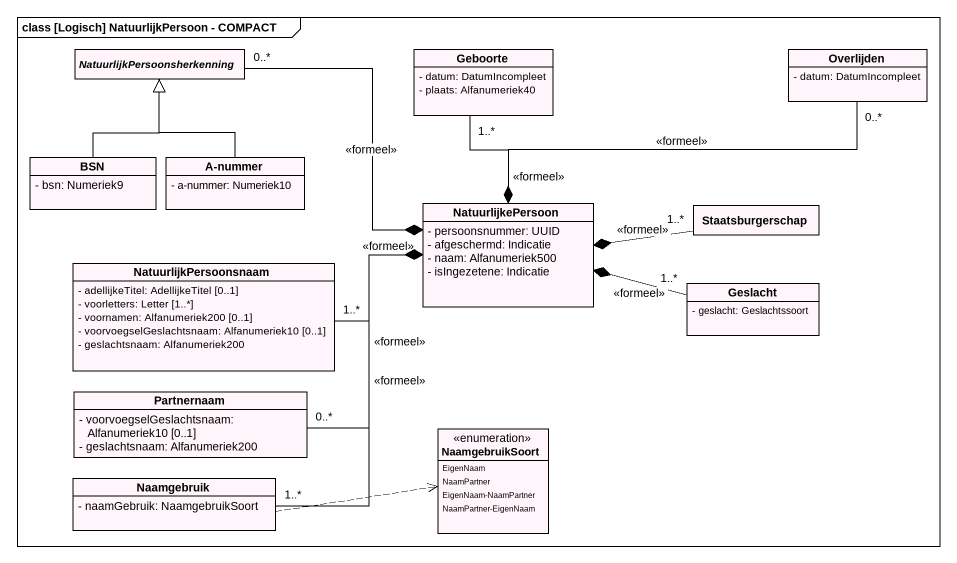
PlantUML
@startuml
mainframe class [Logisch] NatuurlijkPersoon - COMPACT
hide circle
hide empty members
skinparam classAttributeIconSize 0
abstract class NatuurlijkPersoonsherkenning #FFF5FA
class Geboorte #FFF5FA {
  - datum: DatumIncompleet
  - plaats: Alfanumeriek40
}
class Overlijden #FFF5FA {
  - datum: DatumIncompleet
}
class BSN #FFF5FA {
  - bsn: Numeriek9
}
class "A-nummer" as A_nummer #FFF5FA {
  - a-nummer: Numeriek10
}
class NatuurlijkePersoon #FFF5FA {
  - persoonsnummer: UUID
  - afgeschermd: Indicatie
  - naam: Alfanumeriek500
  - isIngezetene: Indicatie
}
class Staatsburgerschap #FFF5FA
class NatuurlijkPersoonsnaam #FFF5FA {
  - adellijkeTitel: AdellijkeTitel [0..1]
  - voorletters: Letter [1..*]
  - voornamen: Alfanumeriek200 [0..1]
  - voorvoegselGeslachtsnaam: Alfanumeriek10 [0..1]
  - geslachtsnaam: Alfanumeriek200
}
class Geslacht #FFF5FA {
  - geslacht: Geslachtssoort
}
class Partnernaam #FFF5FA {
  - voorvoegselGeslachtsnaam: Alfanumeriek10 [0..1]
  - geslachtsnaam: Alfanumeriek200
}
enum NaamgebruikSoort #FFF5FA {
  EigenNaam
  NaamPartner
  EigenNaam-NaamPartner
  NaamPartner-EigenNaam
}
class Naamgebruik #FFF5FA {
  - naamGebruik: NaamgebruikSoort
}
NatuurlijkPersoonsherkenning "0..*" -right-* NatuurlijkePersoon : <<formeel>>
Geboorte "1..*" --* NatuurlijkePersoon : <<formeel>>
Overlijden "0..*" -left-* NatuurlijkePersoon : <<formeel>>
BSN -up-|> NatuurlijkPersoonsherkenning
A_nummer -up-|> NatuurlijkPersoonsherkenning
Staatsburgerschap "1..*" -left-* NatuurlijkePersoon : <<formeel>>
NatuurlijkPersoonsnaam "1..*" -right-* NatuurlijkePersoon : <<formeel>>
Geslacht "1..*" -left-* NatuurlijkePersoon : <<formeel>>
Partnernaam "0..*" -right-* NatuurlijkePersoon : <<formeel>>
Naamgebruik "1..*" -up-* NatuurlijkePersoon : <<formeel>>
Naamgebruik .right.> NaamgebruikSoort
@enduml
